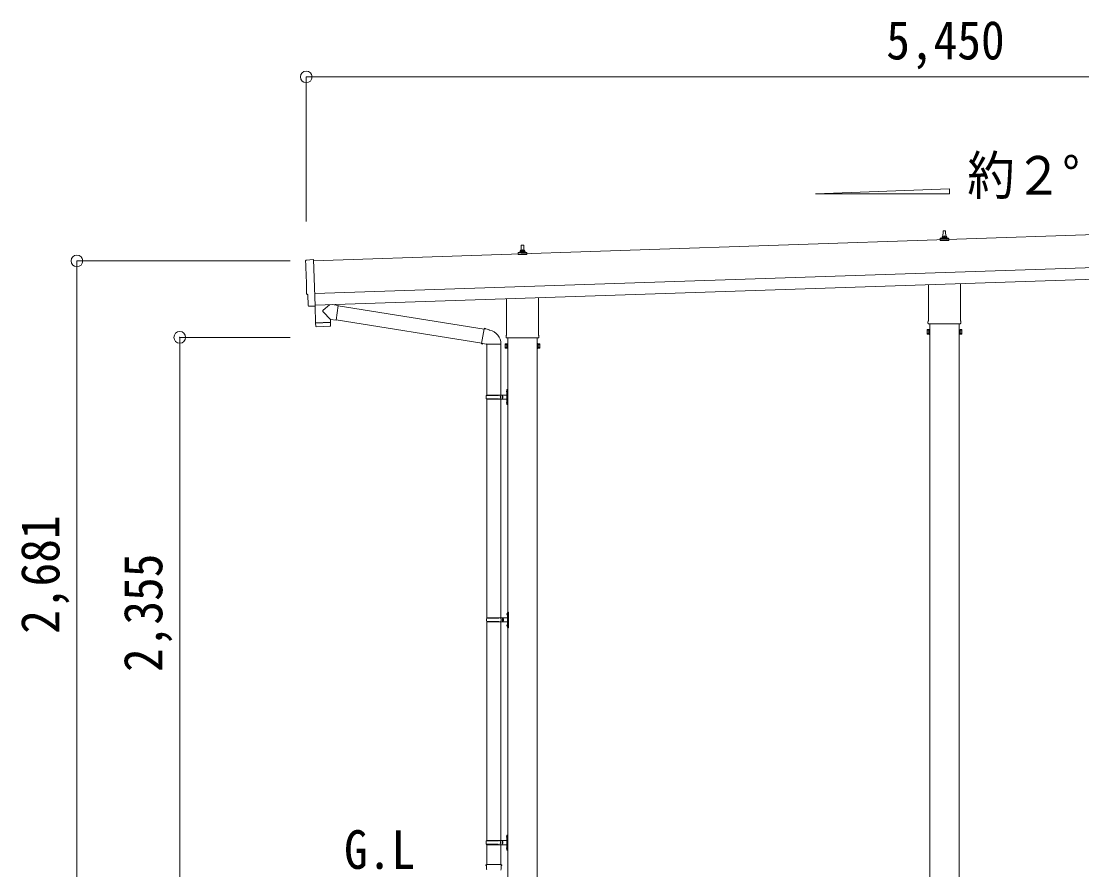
# Model space of a CAD drawing. Units: millimetres at full size, sheet at 1:50. Extents: x -14053 to 14053, y -9700 to 9700.
# Drawn here: x 115 to 4641, y -4941 to -1321 of the extents above; entities that cross this region are included whole.
import ezdxf
from ezdxf.enums import TextEntityAlignment as Align

# ---------------------------------------------------------------- set-up
doc = ezdxf.new("R2010")
doc.units = ezdxf.units.MM
doc.header["$LTSCALE"] = 50
doc.header["$PDMODE"] = 32
doc.header["$PDSIZE"] = 50
for name, color, linetype, lineweight in [('0-0_0', 7, 'Continuous', 9), ('0-1_Defpoints', 4, 'Continuous', 9), ('0-2_TEXT1', 7, 'Continuous', 9), ('0-6_PARTS1', 6, 'Continuous', 9)]:
    doc.layers.add(name, color=color, linetype=linetype, lineweight=lineweight)
doc.styles.add('ＭＳ ゴシック', font='')
doc.styles.get('ＭＳ ゴシック').set_extended_font_data('MS Gothic')

msp = doc.modelspace()

# ---------------------------------------------------------------- linework, layer by layer
at = {"layer": '0-1_Defpoints'}
for p, q in [((6745.95, -2163.38), (1362.94, -2342.82)), ((4048.58, -2240.54), (4049.31, -2217.01)), ((4050.31, -2216.04), (4058.86, -2216.04)), ((4059.86, -2217.01), (4060.58, -2240.54)), ((4036.33, -2256.04), (4036.33, -2248.32)), ((4072.83, -2256.04), (4036.33, -2256.04)), ((4036.72, -2247.54), (4072.45, -2247.54)), ((4037.1, -2247.35), (4043.82, -2245.72)), ((4044.2, -2245.54), (4064.97, -2245.54)), ((4044.58, -2244.75), (4044.58, -2240.54)), ((4045.58, -2240.54), (4063.58, -2240.54)), ((4064.58, -2244.75), (4064.58, -2240.54)), ((4072.07, -2247.35), (4065.35, -2245.72)), ((4072.83, -2256.04), (4072.83, -2248.32)), ((1367.6, -2482.74), (6750.61, -2303.3)), ((2236.72, -2307.54), (2272.45, -2307.54)), ((2237.1, -2307.35), (2243.82, -2305.72)), ((2244.2, -2305.54), (2264.97, -2305.54)), ((2244.58, -2304.75), (2244.58, -2300.54)), ((2245.58, -2300.54), (2263.58, -2300.54)), ((2248.58, -2300.54), (2249.31, -2277.01)), ((2250.31, -2276.04), (2258.86, -2276.04)), ((2259.86, -2277.01), (2260.58, -2300.54)), ((2264.58, -2304.75), (2264.58, -2300.54)), ((2272.07, -2307.35), (2265.35, -2305.72)), ((1369.27, -2532.71), (6752.28, -2353.28)), ((2236.33, -2316.04), (2236.33, -2308.32)), ((2272.83, -2316.04), (2236.33, -2316.04)), ((2272.83, -2316.04), (2272.83, -2308.32)), ((4122.88, -2440.92), (4122.88, -2600.02)), ((3986.28, -2600.02), (3986.28, -2445.48)), ((2186.28, -2660.02), (2186.28, -2505.48)), ((2322.88, -2500.92), (2322.88, -2660.02)), ((1349.77, -2537.13), (1342.85, -2537)), ((3984.58, -2608.8), (3984.58, -2603.3)), ((4122.52, -2612.3), (3986.65, -2612.3)), ((3992.08, -2612.3), (3992.08, -5524.8)), ((4117.08, -5524.8), (4117.08, -2612.3)), ((4124.58, -2603.3), (4124.58, -2608.8)), ((2184.58, -2668.8), (2184.58, -2663.3)), ((2324.58, -2663.3), (2324.58, -2668.8)), ((3980.58, -2638.3), (3981.34, -2636.98)), ((3980.58, -2638.3), (3980.58, -2655.3)), ((3980.58, -2655.3), (3981.34, -2656.61)), ((3987.58, -2641.89), (3981.34, -2641.89)), ((3987.58, -2651.7), (3981.34, -2651.7)), ((3987.58, -2656.61), (3981.34, -2656.61)), ((3990.08, -2656), (3987.58, -2656)), ((4119.08, -2656), (4121.58, -2656)), ((4121.58, -2641.89), (4127.82, -2641.89)), ((4121.58, -2651.7), (4127.82, -2651.7)), ((4121.58, -2656.61), (4127.82, -2656.61)), ((4128.58, -2638.3), (4127.82, -2636.98)), ((4128.58, -2655.3), (4127.82, -2656.61)), ((4128.58, -2638.3), (4128.58, -2655.3)), ((2180.58, -2698.3), (2181.34, -2696.98)), ((2180.58, -2698.3), (2180.58, -2715.3)), ((2180.58, -2715.3), (2181.34, -2716.61)), ((2187.58, -2701.89), (2181.34, -2701.89)), ((2187.58, -2711.7), (2181.34, -2711.7)), ((2322.52, -2672.3), (2186.65, -2672.3)), ((2192.08, -2672.3), (2192.08, -5524.8)), ((2317.08, -5524.8), (2317.08, -2672.3)), ((2321.58, -2701.89), (2327.82, -2701.89)), ((2321.58, -2711.7), (2327.82, -2711.7)), ((2328.58, -2698.3), (2327.82, -2696.98)), ((2328.58, -2715.3), (2327.82, -2716.61)), ((2328.58, -2698.3), (2328.58, -2715.3)), ((2187.58, -2716.61), (2181.34, -2716.61)), ((2190.08, -2716), (2187.58, -2716)), ((2319.08, -2716), (2321.58, -2716)), ((2321.58, -2716.61), (2327.82, -2716.61))]:
    msp.add_line(p, q, dxfattribs=at)
for points in [[(1331.27, -2340.43), (1362.77, -2337.73), (1369.36, -2535.48)], [(1339.91, -2534.1), (1338.34, -2487.1), (1337.74, -2487.12)], [(1350.51, -2536.83), (1351.15, -2536.18), (1369.39, -2536.48)], [(3987.58, -2656.61), (3987.58, -2636.98), (3981.34, -2636.98)], [(3987.58, -2656), (3987.58, -2637.6), (3990.08, -2637.6)], [(4121.58, -2656), (4121.58, -2637.6), (4119.08, -2637.6)], [(4121.58, -2656.61), (4121.58, -2636.98), (4127.82, -2636.98)], [(2187.58, -2716.61), (2187.58, -2696.98), (2181.34, -2696.98)], [(2187.58, -2716), (2187.58, -2697.6), (2190.08, -2697.6)], [(2321.58, -2716), (2321.58, -2697.6), (2319.08, -2697.6)], [(2321.58, -2716.61), (2321.58, -2696.98), (2327.82, -2696.98)]]:
    msp.add_lwpolyline(points, dxfattribs=at)
for points in [[(3990.08, -2657.3), (3990.08, -2636.3), (3992.08, -2636.3), (3992.08, -2657.3)], [(4119.08, -2657.3), (4119.08, -2636.3), (4117.08, -2636.3), (4117.08, -2657.3)], [(2190.08, -2717.3), (2190.08, -2696.3), (2192.08, -2696.3), (2192.08, -2717.3)], [(2319.08, -2717.3), (2319.08, -2696.3), (2317.08, -2696.3), (2317.08, -2717.3)]]:
    msp.add_lwpolyline(points, close=True, dxfattribs=at)
for centre, radius, start, end in [((4050.31, -2217.04), 1, 90, 178.60509), ((4058.86, -2217.04), 1, 1.39491, 90), ((4037.33, -2248.32), 1, 103.62699, 180), ((4043.58, -2244.75), 1, 283.62699, 0), ((4048.67, -2241.17), 4.13, 90, 171.17633), ((4045.58, -2241.54), 1, 90, 180), ((4057.92, -2240.54), 4.83, 133.60282, 180), ((4051.25, -2240.54), 4.83, 0, 46.39718), ((4060.5, -2241.17), 4.13, 8.82367, 90), ((4063.58, -2241.54), 1, 0, 90), ((4065.58, -2244.75), 1, 180, 256.37301), ((4071.83, -2248.32), 1, 0, 76.37301), ((2237.33, -2308.32), 1, 103.62699, 180), ((2243.58, -2304.75), 1, 283.62699, 0), ((2248.67, -2301.17), 4.13, 90, 171.17633), ((2245.58, -2301.54), 1, 90, 180), ((2250.31, -2277.04), 1, 90, 178.60509), ((2257.92, -2300.54), 4.83, 133.60282, 180), ((2251.25, -2300.54), 4.83, 0, 46.39718), ((2258.86, -2277.04), 1, 1.39491, 90), ((2260.5, -2301.17), 4.13, 8.82367, 90), ((2263.58, -2301.54), 1, 0, 90), ((2265.58, -2304.75), 1, 180, 256.37301), ((2271.83, -2308.32), 1, 0, 76.37301), ((3988.58, -2603.3), 4, 125.09963, 180), ((3988.58, -2608.8), 4, 180, 194.47751), ((3988.58, -2608.8), 4, 194.47751, 241.04498), ((4120.58, -2608.8), 4, 298.95502, 345.52249), ((4120.58, -2603.3), 4, 0, 54.90037), ((4120.58, -2608.8), 4, 345.52249, 0), ((2188.58, -2663.3), 4, 125.09963, 180), ((2188.58, -2668.8), 4, 180, 194.47751), ((2188.58, -2668.8), 4, 194.47751, 241.04498), ((2320.58, -2668.8), 4, 298.95502, 345.52249), ((2320.58, -2663.3), 4, 0, 54.90037), ((2320.58, -2668.8), 4, 345.52249, 0), ((3996.82, -2646.8), 16.24, 162.41205, 197.58795), ((3984.93, -2639.44), 4.34, 145.61575, 214.38425), ((3984.93, -2654.16), 4.34, 145.61575, 214.38425), ((4112.34, -2646.8), 16.24, 342.41205, 17.58795), ((4124.24, -2639.44), 4.34, 325.61575, 34.38425), ((4124.24, -2654.16), 4.34, 325.61575, 34.38425), ((2196.82, -2706.8), 16.24, 162.41205, 197.58795), ((2184.93, -2699.44), 4.34, 145.61575, 214.38425), ((2184.93, -2714.16), 4.34, 145.61575, 214.38425), ((2312.34, -2706.8), 16.24, 342.41205, 17.58795), ((2324.24, -2699.44), 4.34, 325.61575, 34.38425), ((2324.24, -2714.16), 4.34, 325.61575, 34.38425)]:
    msp.add_arc(centre, radius, start, end, dxfattribs=at)
for centre, major_axis, ratio, start_param, end_param in [((1331.53, -2343.42), (-3, -0.1), 0.99863, 4.7647489, 6.2979817), ((-3429.34, -2572.58), (4760.73, 158.69), 0.99863, 6.2686928, 6.2979817), ((1337.59, -2482.72), (-4.4, -0.15), 0.99863, 6.2686928, 7.8539816), ((1342.91, -2534), (-2.11, -2.14), 0.9974, 5.5252311, 7.0411395), ((1349.79, -2536.13), (-0.704, -0.714), 0.9974, 0.7579542, 1.5707963)]:
    msp.add_ellipse(centre, major_axis=major_axis, ratio=ratio, start_param=start_param, end_param=end_param, dxfattribs=at)
at = {"layer": '0-2_TEXT1'}
for p, q in [((1430.69, -2530.66), (1403.47, -2553.7)), ((1468.38, -2533.95), (1442.46, -2530.27)), ((1468.38, -2533.95), (1459.41, -2597.02)), ((1369.36, -2535.48), (1369.39, -2536.48)), ((1434.93, -2593.54), (1403.44, -2561.03)), ((1468.12, -2535.79), (2090.71, -2634.92)), ((1371.4, -2608.68), (1372.06, -2621.72)), ((1432.67, -2622.65), (1375.16, -2624.56)), ((1375.87, -2607.53), (1375.92, -2608.53)), ((1430.83, -2605.7), (1430.85, -2606.7)), ((1434.93, -2593.54), (1459.41, -2597.02)), ((1434.93, -2593.54), (1435.33, -2605.55)), ((1459.67, -2595.19), (2080.29, -2694.01)), ((2079.97, -2695.83), (2085.5, -2664.46)), ((2091.03, -2633.1), (2085.5, -2664.46)), ((2091.03, -2633.1), (2092.18, -2631.11)), ((2092.18, -2631.11), (2095.74, -2631.74)), ((2095.74, -2631.74), (2096.15, -2634.09)), ((2110.67, -2636.91), (2112.35, -2638.54)), ((2112.35, -2638.54), (2114.47, -2638.99)), ((2079.97, -2695.83), (2080.37, -2698.08)), ((2079.97, -2695.83), (2085.12, -2696.64)), ((2080.37, -2698.08), (2083.93, -2698.71)), ((2083.93, -2698.71), (2085.12, -2696.64)), ((2085.12, -2696.64), (2099.73, -2698.96)), ((2099.73, -2698.96), (2101.93, -2697.97)), ((2162.23, -2698.37), (2101.05, -2698.37)), ((2102.08, -2698.37), (2102.08, -2915.8)), ((2162.08, -2698.37), (2162.08, -2915.8)), ((2188.08, -2892.8), (2191.08, -2891.3)), ((2188.08, -2892.8), (2188.08, -2924.8)), ((2191.08, -2891.3), (2191.08, -2924.8)), ((2191.08, -2891.3), (2192.08, -2891.3)), ((2192.08, -2891.3), (2192.08, -2924.8)), ((2099.08, -2917.8), (2149.42, -2917.8)), ((2099.08, -2931.8), (2149.42, -2931.8)), ((2100.08, -2915.8), (2186.08, -2915.8)), ((2100.08, -2915.8), (2100.08, -2917.8)), ((2100.08, -2933.8), (2100.08, -2931.8)), ((2100.08, -2933.8), (2186.08, -2933.8)), ((2102.08, -2933.8), (2102.08, -3865.8)), ((2159.08, -2915.8), (2159.08, -2920.3)), ((2159.08, -2920.3), (2161.08, -2920.3)), ((2159.08, -2933.8), (2159.08, -2929.3)), ((2159.08, -2929.3), (2161.08, -2929.3)), ((2161.08, -2920.3), (2161.08, -2924.8)), ((2161.08, -2929.3), (2161.08, -2924.8)), ((2162.08, -2933.8), (2162.08, -3865.8)), ((2167.08, -2915.8), (2167.08, -2924.8)), ((2167.08, -2920.3), (2170.08, -2920.3)), ((2167.08, -2933.8), (2167.08, -2924.8)), ((2167.08, -2929.3), (2170.08, -2929.3)), ((2170.08, -2920.3), (2170.08, -2924.8)), ((2170.08, -2929.3), (2170.08, -2924.8)), ((2185.78, -2898.65), (2187.83, -2899.65)), ((2187.05, -2896.65), (2187.68, -2896.65)), ((2187.05, -2896.65), (2187.05, -2904.95)), ((2187.05, -2904.95), (2187.68, -2904.95)), ((2187.68, -2896.65), (2187.68, -2904.95)), ((2187.68, -2896.65), (2188.08, -2897.05)), ((2187.68, -2904.95), (2188.08, -2904.55)), ((2187.83, -2899.65), (2188.44, -2900.8)), ((2188.08, -2897.05), (2188.08, -2904.55)), ((2188.08, -2956.8), (2188.08, -2924.8)), ((2191.08, -2958.3), (2191.08, -2924.8)), ((2192.08, -2958.3), (2192.08, -2924.8)), ((2185.78, -2946.65), (2187.83, -2947.65)), ((2187.05, -2944.65), (2187.68, -2944.65)), ((2187.05, -2944.65), (2187.05, -2952.95)), ((2187.05, -2952.95), (2187.68, -2952.95)), ((2187.68, -2944.65), (2187.68, -2952.95)), ((2187.68, -2944.65), (2188.08, -2945.05)), ((2187.68, -2952.95), (2188.08, -2952.55)), ((2187.83, -2947.65), (2188.44, -2948.8)), ((2188.08, -2945.05), (2188.08, -2952.55)), ((2188.08, -2956.8), (2191.08, -2958.3)), ((2191.08, -2958.3), (2192.08, -2958.3)), ((2189.55, -3846.65), (2190.18, -3846.65)), ((2189.55, -3846.65), (2189.55, -3854.95)), ((2190.18, -3846.65), (2190.18, -3854.95)), ((2190.18, -3846.65), (2190.58, -3847.05)), ((2190.58, -3842.8), (2193.58, -3841.3)), ((2190.58, -3842.8), (2190.58, -3874.8)), ((2193.58, -3841.3), (2193.58, -3874.8)), ((2193.58, -3841.3), (2194.58, -3841.3)), ((2194.58, -3841.3), (2194.58, -3874.8)), ((2101.58, -3867.8), (2151.92, -3867.8)), ((2101.58, -3881.8), (2151.92, -3881.8)), ((2102.08, -3883.79), (2102.08, -4815.8)), ((2102.58, -3865.8), (2188.58, -3865.8)), ((2102.58, -3865.8), (2102.58, -3867.8)), ((2102.58, -3883.8), (2102.58, -3881.8)), ((2102.58, -3883.8), (2188.58, -3883.8)), ((2161.58, -3865.8), (2161.58, -3870.3)), ((2161.58, -3870.3), (2163.58, -3870.3)), ((2161.58, -3883.8), (2161.58, -3879.3)), ((2161.58, -3879.3), (2163.58, -3879.3)), ((2162.08, -3883.79), (2162.08, -4815.8)), ((2163.58, -3870.3), (2163.58, -3874.8)), ((2163.58, -3879.3), (2163.58, -3874.8)), ((2169.58, -3865.8), (2169.58, -3874.8)), ((2169.58, -3870.3), (2172.58, -3870.3)), ((2169.58, -3883.8), (2169.58, -3874.8)), ((2169.58, -3879.3), (2172.58, -3879.3)), ((2172.58, -3870.3), (2172.58, -3874.8)), ((2172.58, -3879.3), (2172.58, -3874.8)), ((2188.28, -3848.65), (2190.33, -3849.65)), ((2189.55, -3854.95), (2190.18, -3854.95)), ((2190.18, -3854.95), (2190.58, -3854.55)), ((2190.33, -3849.65), (2190.94, -3850.8)), ((2190.58, -3847.05), (2190.58, -3854.55)), ((2190.58, -3906.8), (2190.58, -3874.8)), ((2193.58, -3908.3), (2193.58, -3874.8)), ((2194.58, -3908.3), (2194.58, -3874.8)), ((2188.28, -3896.65), (2190.33, -3897.65)), ((2189.55, -3894.65), (2190.18, -3894.65)), ((2189.55, -3894.65), (2189.55, -3902.95)), ((2189.55, -3902.95), (2190.18, -3902.95)), ((2190.18, -3894.65), (2190.18, -3902.95)), ((2190.18, -3894.65), (2190.58, -3895.05)), ((2190.18, -3902.95), (2190.58, -3902.55)), ((2190.33, -3897.65), (2190.94, -3898.8)), ((2190.58, -3895.05), (2190.58, -3902.55)), ((2190.58, -3906.8), (2193.58, -3908.3)), ((2193.58, -3908.3), (2194.58, -3908.3)), ((2187.05, -4796.65), (2187.68, -4796.65)), ((2187.05, -4796.65), (2187.05, -4804.95)), ((2187.68, -4796.65), (2187.68, -4804.95)), ((2187.68, -4796.65), (2188.08, -4797.05)), ((2188.08, -4792.8), (2191.08, -4791.3)), ((2188.08, -4792.8), (2188.08, -4824.8)), ((2188.08, -4797.05), (2188.08, -4804.55)), ((2191.08, -4791.3), (2191.08, -4824.8)), ((2191.08, -4791.3), (2192.08, -4791.3)), ((2192.08, -4791.3), (2192.08, -4824.8)), ((2099.08, -4817.8), (2149.42, -4817.8)), ((2099.08, -4831.8), (2149.42, -4831.8)), ((2100.08, -4815.8), (2186.08, -4815.8)), ((2100.08, -4815.8), (2100.08, -4817.8)), ((2100.08, -4833.8), (2100.08, -4831.8)), ((2100.08, -4833.8), (2186.08, -4833.8)), ((2102.08, -4833.8), (2102.08, -4918.72)), ((2159.08, -4815.8), (2159.08, -4820.3)), ((2159.08, -4820.3), (2161.08, -4820.3)), ((2159.08, -4833.8), (2159.08, -4829.3)), ((2159.08, -4829.3), (2161.08, -4829.3)), ((2161.08, -4820.3), (2161.08, -4824.8)), ((2161.08, -4829.3), (2161.08, -4824.8)), ((2162.08, -4833.8), (2162.08, -4918.72)), ((2167.08, -4815.8), (2167.08, -4824.8)), ((2167.08, -4820.3), (2170.08, -4820.3)), ((2167.08, -4833.8), (2167.08, -4824.8)), ((2167.08, -4829.3), (2170.08, -4829.3)), ((2170.08, -4820.3), (2170.08, -4824.8)), ((2170.08, -4829.3), (2170.08, -4824.8)), ((2185.78, -4798.65), (2187.83, -4799.65)), ((2187.05, -4804.95), (2187.68, -4804.95)), ((2187.68, -4804.95), (2188.08, -4804.55)), ((2187.83, -4799.65), (2188.44, -4800.8)), ((2188.08, -4856.8), (2188.08, -4824.8)), ((2191.08, -4858.3), (2191.08, -4824.8)), ((2192.08, -4858.3), (2192.08, -4824.8)), ((2185.78, -4846.65), (2187.83, -4847.65)), ((2187.05, -4844.65), (2187.68, -4844.65)), ((2187.05, -4844.65), (2187.05, -4852.95)), ((2187.05, -4852.95), (2187.68, -4852.95)), ((2187.68, -4844.65), (2187.68, -4852.95)), ((2187.68, -4844.65), (2188.08, -4845.05)), ((2187.68, -4852.95), (2188.08, -4852.55)), ((2187.83, -4847.65), (2188.44, -4848.8)), ((2188.08, -4845.05), (2188.08, -4852.55)), ((2188.08, -4856.8), (2191.08, -4858.3)), ((2191.08, -4858.3), (2192.08, -4858.3)), ((2100.23, -4918.72), (2098.08, -4919.51)), ((2098.08, -4919.51), (2098.08, -4923.12)), ((2098.08, -4923.12), (2100.32, -4923.94)), ((2100.23, -4918.72), (2132.08, -4918.72)), ((2100.23, -4918.72), (2100.32, -4923.94)), ((2100.32, -4923.94), (2100.58, -4938.72)), ((2163.93, -4918.72), (2132.08, -4918.72)), ((2166.08, -4923.12), (2163.84, -4923.94)), ((2163.93, -4918.72), (2166.08, -4919.51)), ((2166.08, -4919.51), (2166.08, -4923.12)), ((2100.58, -4938.72), (2101.93, -4940.72)), ((2101.93, -4940.72), (2101.9, -4940.73)), ((2162.27, -4940.67), (2162.2, -4942.83)), ((2163.58, -4938.72), (2162.27, -4940.67))]:
    msp.add_line(p, q, dxfattribs=at)
for points in [[(1368.99, -2536.47), (1371.37, -2607.68), (1435.33, -2605.55)], [(1435.57, -2619.6), (1435.37, -2606.55), (1371.4, -2608.68)], [(2091.03, -2633.1), (2096.15, -2634.09), (2110.67, -2636.91)], [(2185.78, -2902.94), (2187.83, -2901.95), (2188.44, -2900.8)], [(2185.78, -2950.94), (2187.83, -2949.95), (2188.44, -2948.8)], [(2188.28, -3852.94), (2190.33, -3851.95), (2190.94, -3850.8)], [(2188.28, -3900.94), (2190.33, -3899.95), (2190.94, -3898.8)], [(2185.78, -4802.94), (2187.83, -4801.95), (2188.44, -4800.8)], [(2185.78, -4850.94), (2187.83, -4849.95), (2188.44, -4848.8)], [(2163.93, -4918.72), (2163.84, -4923.94), (2163.58, -4938.72)]]:
    msp.add_lwpolyline(points, dxfattribs=at)
for centre, radius, start, end in [((1406.85, -2557.38), 5, 132.56466, 226.88314), ((1375.06, -2621.57), 3, 182.90915, 271.95747), ((1432.57, -2619.65), 3, 271.90915, 0.90915), ((2101.93, -2697.97), 60.3, 359.62495, 78), ((2147.83, -2924.8), 49.25, 171.82876, 180.00002), ((2147.83, -2924.8), 49.25, 180.00002, 188.17127), ((2149.42, -2915.8), 2, 270, 359.99998), ((2149.42, -2933.8), 2, 0.00005, 90.00004), ((2191.38, -2900.8), 6, 136.21765, 223.78235), ((2186.08, -2913.8), 2, 270, 359.99998), ((2186.08, -2935.8), 2, 0.00005, 90.00004), ((2191.38, -2948.8), 6, 136.21765, 223.78235), ((2193.88, -3850.8), 6, 136.21765, 223.78235), ((2150.33, -3874.8), 49.25, 171.82876, 180.00002), ((2150.33, -3874.8), 49.25, 180.00002, 188.17127), ((2151.92, -3865.8), 2, 270, 359.99998), ((2151.92, -3883.8), 2, 0.00005, 90.00004), ((2188.58, -3863.8), 2, 270, 359.99998), ((2188.58, -3885.8), 2, 0.00005, 90.00004), ((2193.88, -3898.8), 6, 136.21765, 223.78235), ((2191.38, -4800.8), 6, 136.21765, 223.78235), ((2147.83, -4824.8), 49.25, 171.82876, 180.00002), ((2147.83, -4824.8), 49.25, 180.00002, 188.17127), ((2149.42, -4815.8), 2, 270, 359.99998), ((2149.42, -4833.8), 2, 0.00005, 90.00004), ((2186.08, -4813.8), 2, 270, 359.99998), ((2186.08, -4835.8), 2, 0.00005, 90.00004), ((2191.38, -4848.8), 6, 136.21765, 223.78235)]:
    msp.add_arc(centre, radius, start, end, dxfattribs=at)
at = {"layer": '0-6_PARTS1'}
for p, q in [((1331.58, -1558.96), (1331.58, -2176.3)), ((1331.58, -1558.96), (6781.58, -1558.96)), ((352.96, -2343.82), (1263.28, -2343.82)), ((352.96, -5024.8), (352.96, -2343.82)), ((791.85, -2669.8), (1263.28, -2669.8)), ((791.85, -5024.8), (791.85, -2669.8))]:
    msp.add_line(p, q, dxfattribs=at)
at = {"layer": '0-6_PARTS1', "color": 4}
for p, q in [((3505.11, -2057.72), (4076.31, -2036.61)), ((4076.31, -2057.72), (3505.11, -2057.72)), ((4076.31, -2036.61), (4076.31, -2057.72))]:
    msp.add_line(p, q, dxfattribs=at)
at = {"layer": '0-6_PARTS1'}
for p in [(1331.58, -1558.96), (352.96, -2343.82), (791.85, -2669.8)]:
    msp.add_point(p, dxfattribs=at)

# ---------------------------------------------------------------- texts
at = {"layer": '0-0_0', "style": 'ＭＳ ゴシック', "width": 0.9}
msp.add_text('G.L', height=165, dxfattribs=at).set_placement((1492.99, -4986.35), align=Align.BOTTOM_LEFT)
at = {"layer": '0-6_PARTS1', "color": 7, "style": 'ＭＳ ゴシック', "width": 0.9}
for s, p in [('5,450', (3806.58, -1533.96)), ('約２°', (4152.47, -2110.96))]:
    msp.add_text(s, height=165, dxfattribs=at).set_placement(p, align=Align.BOTTOM_LEFT)
for s, p in [('2,681', (327.96, -3934.31)), ('2,355', (766.85, -4097.3))]:
    msp.add_text(s, height=165, rotation=90, dxfattribs=at).set_placement(p, align=Align.BOTTOM_LEFT)

doc.saveas('drawing.dxf')
